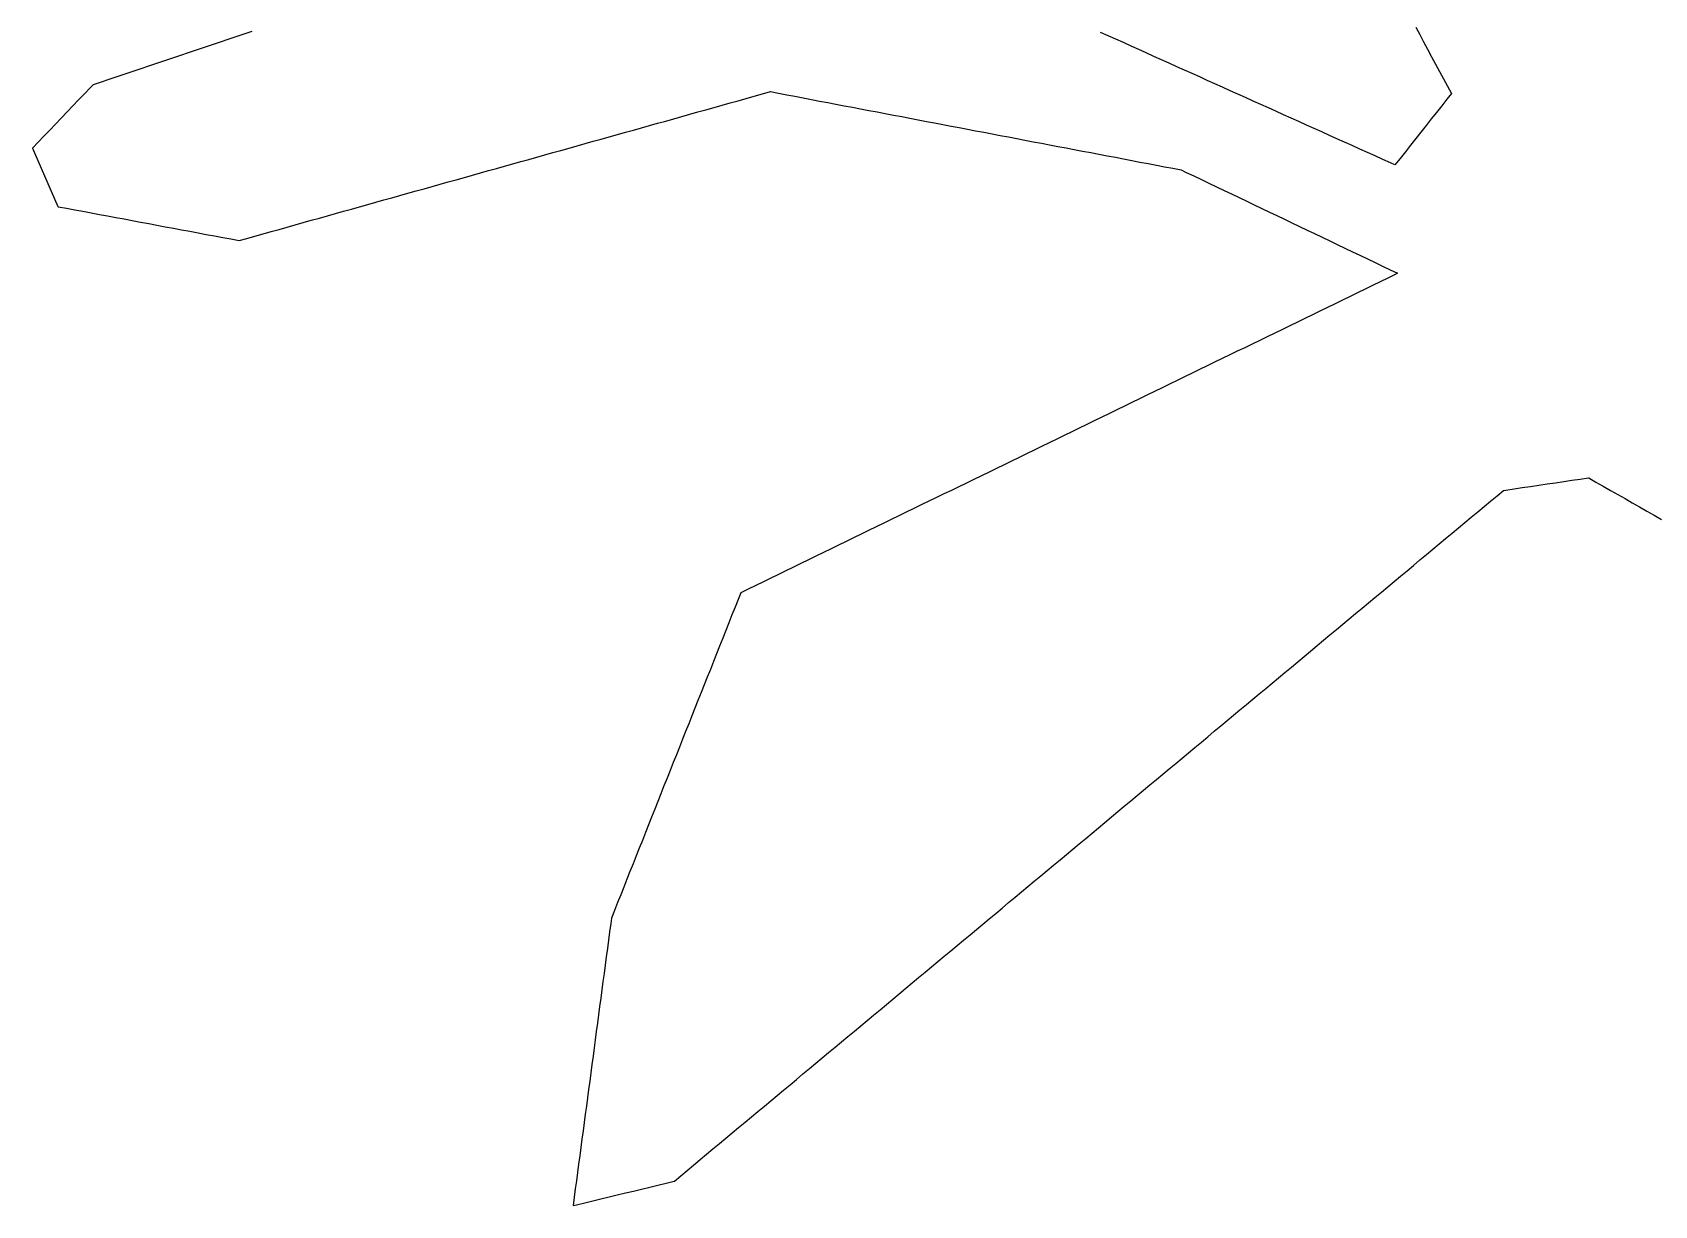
# Model space of a CAD drawing. Header units: millimetres. Extents: x 230 to 3347, y 514 to 5196.
# Drawn here: x 532.6 to 726.5, y 1842.5 to 1982.7 of the extents above; entities that cross this region are included whole.
import ezdxf

# ---------------------------------------------------------------- set-up
doc = ezdxf.new("R2010")
doc.units = ezdxf.units.MM
doc.layers.add('ALL_ISLANDS', color=7, linetype='Continuous')
doc.layers.add('OUTLINE_ISLAND_01', color=7, linetype='Continuous')

msp = doc.modelspace()

# ---------------------------------------------------------------- linework, layer by layer
at = {"layer": 'ALL_ISLANDS'}
for points in [[(558.785, 1982.8127), (557.8366, 1982.4958), (556.8882, 1982.1788), (555.9397, 1981.8618), (554.9913, 1981.5449), (554.0429, 1981.2279), (553.0944, 1980.9109), (552.146, 1980.594), (551.1975, 1980.277), (550.2491, 1979.9601), (549.3007, 1979.6431), (548.3522, 1979.3261), (547.4038, 1979.0092), (546.4553, 1978.6922), (545.5069, 1978.3753), (544.5585, 1978.0583), (543.61, 1977.7413), (542.6616, 1977.4244), (541.7132, 1977.1074), (540.7647, 1976.7904), (539.8163, 1976.4735), (539.4677, 1976.1083), (538.7773, 1975.3849), (538.0869, 1974.6615), (537.3964, 1973.9381), (536.706, 1973.2147), (536.0156, 1972.4913), (535.3251, 1971.7679), (534.6347, 1971.0445), (533.9443, 1970.3211), (533.2538, 1969.5977), (532.5634, 1968.8744), (532.8062, 1968.3182), (533.2063, 1967.4017), (533.6064, 1966.4853), (534.0064, 1965.5688), (534.4065, 1964.6523), (534.8066, 1963.7358), (535.2067, 1962.8193), (535.6068, 1961.9029), (535.655, 1961.8938), (536.6379, 1961.7099), (537.6209, 1961.526), (538.6038, 1961.342), (539.5868, 1961.1581), (540.5697, 1960.9742), (541.5526, 1960.7903), (542.5356, 1960.6063), (543.5185, 1960.4224), (544.5015, 1960.2385), (545.4844, 1960.0545), (546.4673, 1959.8706), (547.4503, 1959.6867), (548.4332, 1959.5027), (549.4162, 1959.3188), (550.3991, 1959.1349), (551.382, 1958.951), (552.365, 1958.767), (553.3479, 1958.5831), (554.3308, 1958.3992), (555.3138, 1958.2152), (556.2967, 1958.0313), (557.2797, 1957.8474), (558.2038, 1958.1063), (559.1668, 1958.376), (560.1297, 1958.6458), (561.0926, 1958.9155), (562.0556, 1959.1852), (563.0185, 1959.455), (563.9814, 1959.7247), (564.9444, 1959.9945), (565.9073, 1960.2642), (566.8702, 1960.534), (567.8332, 1960.8037), (568.7961, 1961.0735), (569.759, 1961.3432), (570.722, 1961.613), (571.6849, 1961.8827), (572.6478, 1962.1525), (573.6107, 1962.4222), (574.5737, 1962.692), (575.5366, 1962.9617), (576.4995, 1963.2314), (577.4625, 1963.5012), (578.4254, 1963.7709), (579.3883, 1964.0407), (580.3513, 1964.3104), (581.3142, 1964.5802), (582.2771, 1964.8499), (583.2401, 1965.1197), (584.203, 1965.3894), (585.1659, 1965.6592), (586.1289, 1965.9289), (587.0918, 1966.1987), (588.0547, 1966.4684), (589.0176, 1966.7382), (589.9806, 1967.0079), (590.9435, 1967.2776), (591.9064, 1967.5474), (592.8694, 1967.8171), (593.8323, 1968.0869), (594.7952, 1968.3566), (595.7582, 1968.6264), (596.7211, 1968.8961), (597.684, 1969.1659), (598.647, 1969.4356), (599.6099, 1969.7054), (600.5728, 1969.9751), (601.5358, 1970.2449), (602.4987, 1970.5146), (603.4616, 1970.7844), (604.4245, 1971.0541), (605.3875, 1971.3239), (606.3504, 1971.5936), (607.3133, 1971.8633), (608.2763, 1972.1331), (609.2392, 1972.4028), (610.2021, 1972.6726), (611.1651, 1972.9423), (612.128, 1973.2121), (613.0909, 1973.4818), (614.0539, 1973.7516), (615.0168, 1974.0213), (615.9797, 1974.2911), (616.9427, 1974.5608), (617.9056, 1974.8306), (618.8685, 1975.1003), (619.8314, 1975.3701), (620.7944, 1975.6398), (621.7595, 1975.4561), (622.7419, 1975.2692), (623.7243, 1975.0822), (624.7066, 1974.8952), (625.689, 1974.7083), (626.6714, 1974.5213), (627.6537, 1974.3344), (628.6361, 1974.1474), (629.6185, 1973.9605), (630.6008, 1973.7735), (631.5832, 1973.5865), (632.5656, 1973.3996), (633.5479, 1973.2126), (634.5303, 1973.0257), (635.5127, 1972.8387), (636.495, 1972.6518), (637.4774, 1972.4648), (638.4598, 1972.2778), (639.4421, 1972.0909), (640.4245, 1971.9039), (641.4069, 1971.717), (642.3892, 1971.53), (643.3716, 1971.3431), (644.354, 1971.1561), (645.3363, 1970.9691), (646.3187, 1970.7822), (647.3011, 1970.5952), (648.2835, 1970.4083), (649.2658, 1970.2213), (650.2482, 1970.0344), (651.2306, 1969.8474), (652.2129, 1969.6604), (653.1953, 1969.4735), (654.1777, 1969.2865), (655.16, 1969.0996), (656.1424, 1968.9126), (657.1248, 1968.7257), (658.1071, 1968.5387), (659.0895, 1968.3517), (660.0719, 1968.1648), (661.0542, 1967.9778), (662.0366, 1967.7909), (663.019, 1967.6039), (664.0013, 1967.417), (664.9837, 1967.23), (665.9661, 1967.043), (666.9484, 1966.8561), (667.9308, 1966.6691), (668.9132, 1966.4822), (669.8955, 1966.2952), (670.5238, 1965.9952), (671.4262, 1965.5643), (672.3286, 1965.1334), (673.231, 1964.7025), (674.1334, 1964.2716), (675.0358, 1963.8407), (675.9382, 1963.4099), (676.8406, 1962.979), (677.743, 1962.5481), (678.6454, 1962.1172), (679.5478, 1961.6863), (680.4502, 1961.2554), (681.3526, 1960.8245), (682.255, 1960.3936), (683.1574, 1959.9627), (684.0598, 1959.5318), (684.9622, 1959.1009), (685.8646, 1958.67), (686.767, 1958.2391), (687.6694, 1957.8082), (688.5718, 1957.3773), (689.4742, 1956.9464), (690.3766, 1956.5155), (691.279, 1956.0846), (692.1814, 1955.6537), (693.0838, 1955.2228), (693.9862, 1954.7919), (694.8886, 1954.361), (695.791, 1953.9301), (695.4957, 1953.7866), (694.5964, 1953.3493), (693.697, 1952.9121), (692.7977, 1952.4748), (691.8983, 1952.0376), (690.999, 1951.6003), (690.0996, 1951.1631), (689.2003, 1950.7259), (688.301, 1950.2886), (687.4016, 1949.8514), (686.5023, 1949.4141), (685.6029, 1948.9769), (684.7036, 1948.5396), (683.8042, 1948.1024), (682.9049, 1947.6651), (682.0056, 1947.2279), (681.1062, 1946.7907), (680.2069, 1946.3534), (679.3075, 1945.9162), (678.4082, 1945.4789), (677.5088, 1945.0417), (676.6095, 1944.6044), (675.7102, 1944.1672), (674.8108, 1943.7299), (673.9115, 1943.2927), (673.0121, 1942.8555), (672.1128, 1942.4182), (671.2134, 1941.981), (670.3141, 1941.5437), (669.4148, 1941.1065), (668.5154, 1940.6692), (667.6161, 1940.232), (666.7167, 1939.7948), (665.8174, 1939.3575), (664.918, 1938.9203), (664.0187, 1938.483), (663.1194, 1938.0458), (662.22, 1937.6085), (661.3207, 1937.1713), (660.4213, 1936.734), (659.522, 1936.2968), (658.6226, 1935.8596), (657.7233, 1935.4223), (656.824, 1934.9851), (655.9246, 1934.5478), (655.0253, 1934.1106), (654.1259, 1933.6733), (653.2266, 1933.2361), (652.3272, 1932.7988), (651.4279, 1932.3616), (650.5286, 1931.9244), (649.6292, 1931.4871), (648.7299, 1931.0499), (647.8305, 1930.6126), (646.9312, 1930.1754), (646.0318, 1929.7381), (645.1325, 1929.3009), (644.2332, 1928.8637), (643.3338, 1928.4264), (642.4345, 1927.9892), (641.5351, 1927.5519), (640.6358, 1927.1147), (639.7364, 1926.6774), (638.8371, 1926.2402), (637.9378, 1925.8029), (637.0384, 1925.3657), (636.1391, 1924.9285), (635.2397, 1924.4912), (634.3404, 1924.054), (633.441, 1923.6167), (632.5417, 1923.1795), (631.6424, 1922.7422), (630.743, 1922.305), (629.8437, 1921.8677), (628.9443, 1921.4305), (628.045, 1920.9933), (627.1456, 1920.556), (626.2463, 1920.1188), (625.3469, 1919.6815), (624.4476, 1919.2443), (623.5483, 1918.807), (622.6489, 1918.3698), (621.7496, 1917.9326), (620.8502, 1917.4953), (619.9509, 1917.0581), (619.0515, 1916.6208), (618.1522, 1916.1836), (617.2529, 1915.7463), (616.9396, 1914.9585), (616.5701, 1914.0293), (616.2005, 1913.1001), (615.831, 1912.1709), (615.4615, 1911.2417), (615.092, 1910.3124), (614.7224, 1909.3832), (614.3529, 1908.454), (613.9834, 1907.5248), (613.6139, 1906.5956), (613.2443, 1905.6663), (612.8748, 1904.7371), (612.5053, 1903.8079), (612.1358, 1902.8787), (611.7662, 1901.9495), (611.3967, 1901.0202), (611.0272, 1900.091), (610.6577, 1899.1618), (610.2881, 1898.2326), (609.9186, 1897.3034), (609.5491, 1896.3741), (609.1796, 1895.4449), (608.81, 1894.5157), (608.4405, 1893.5865), (608.071, 1892.6573), (607.7015, 1891.728), (607.3319, 1890.7988), (606.9624, 1889.8696), (606.5929, 1888.9404), (606.2234, 1888.0111), (605.8538, 1887.0819), (605.4843, 1886.1527), (605.1148, 1885.2235), (604.7453, 1884.2943), (604.3757, 1883.365), (604.0062, 1882.4358), (603.6367, 1881.5066), (603.2672, 1880.5774), (602.8976, 1879.6482), (602.5281, 1878.7189), (602.1586, 1877.7897), (601.7891, 1876.8605), (601.7019, 1876.2077), (601.5696, 1875.2165), (601.4373, 1874.2253), (601.305, 1873.2341), (601.1726, 1872.2428), (601.0403, 1871.2516), (600.908, 1870.2604), (600.7757, 1869.2692), (600.6434, 1868.278), (600.5111, 1867.2868), (600.3787, 1866.2956), (600.2464, 1865.3044), (600.1141, 1864.3132), (599.9818, 1863.322), (599.8495, 1862.3308), (599.7172, 1861.3396), (599.5848, 1860.3484), (599.4525, 1859.3571), (599.3202, 1858.3659), (599.1879, 1857.3747), (599.0556, 1856.3835), (598.9233, 1855.3923), (598.7909, 1854.4011), (598.6586, 1853.4099), (598.5263, 1852.4187), (598.394, 1851.4275), (598.2617, 1850.4363), (598.1294, 1849.4451), (597.997, 1848.4539), (597.8647, 1847.4627), (597.7324, 1846.4715), (597.6001, 1845.4802), (597.4678, 1844.489), (597.3355, 1843.4978), (597.2031, 1842.5066), (597.6213, 1842.6071), (598.5936, 1842.8408), (599.5659, 1843.0744), (600.5382, 1843.3081), (601.5105, 1843.5418), (602.4829, 1843.7754), (603.4552, 1844.0091), (604.4275, 1844.2428), (605.3998, 1844.4764), (606.3721, 1844.7101), (607.3444, 1844.9438), (608.3168, 1845.1774), (609.2891, 1845.4111), (609.3145, 1845.4323), (610.0829, 1846.0722), (610.8513, 1846.7121), (611.6198, 1847.3521), (612.3882, 1847.992), (613.1566, 1848.632), (613.925, 1849.2719), (614.6935, 1849.9118), (615.4619, 1850.5518), (616.2303, 1851.1917), (616.9987, 1851.8317), (617.7672, 1852.4716), (618.5356, 1853.1115), (619.304, 1853.7515), (620.0724, 1854.3914), (620.8408, 1855.0314), (621.6093, 1855.6713), (622.3777, 1856.3112), (623.1461, 1856.9512), (623.9145, 1857.5911), (624.683, 1858.2311), (625.4514, 1858.871), (626.2198, 1859.5109), (626.9882, 1860.1509), (627.7567, 1860.7908), (628.5251, 1861.4308), (629.2935, 1862.0707), (630.0619, 1862.7106), (630.8304, 1863.3506), (631.5988, 1863.9905), (632.3672, 1864.6305), (633.1356, 1865.2704), (633.9041, 1865.9103), (634.6725, 1866.5503), (635.4409, 1867.1902), (636.2093, 1867.8302), (636.9778, 1868.4701), (637.7462, 1869.1101), (638.5146, 1869.75), (639.283, 1870.3899), (640.0515, 1871.0299), (640.8199, 1871.6698), (641.5883, 1872.3098), (642.3567, 1872.9497), (643.1252, 1873.5896), (643.8936, 1874.2296), (644.662, 1874.8695), (645.4304, 1875.5095), (646.1989, 1876.1494), (646.9673, 1876.7893), (647.7357, 1877.4293), (648.5041, 1878.0692), (649.2726, 1878.7092), (650.041, 1879.3491), (650.8094, 1879.989), (651.5778, 1880.629), (652.3463, 1881.2689), (653.1147, 1881.9089), (653.8831, 1882.5488), (654.6515, 1883.1887), (655.42, 1883.8287), (656.1884, 1884.4686), (656.9568, 1885.1086), (657.7252, 1885.7485), (658.4937, 1886.3884), (659.2621, 1887.0284), (660.0305, 1887.6683), (660.7989, 1888.3083), (661.5674, 1888.9482), (662.3358, 1889.5881), (663.1042, 1890.2281), (663.8726, 1890.868), (664.6411, 1891.508), (665.4095, 1892.1479), (666.1779, 1892.7878), (666.9463, 1893.4278), (667.7148, 1894.0677), (668.4832, 1894.7077), (669.2516, 1895.3476), (670.02, 1895.9875), (670.7885, 1896.6275), (671.5569, 1897.2674), (672.3253, 1897.9074), (673.0937, 1898.5473), (673.8622, 1899.1872), (674.6306, 1899.8272), (675.399, 1900.4671), (676.1674, 1901.1071), (676.9358, 1901.747), (677.7043, 1902.3869), (678.4727, 1903.0269), (679.2411, 1903.6668), (680.0095, 1904.3068), (680.778, 1904.9467), (681.5464, 1905.5866), (682.3148, 1906.2266), (683.0832, 1906.8665), (683.8517, 1907.5065), (684.6201, 1908.1464), (685.3885, 1908.7863), (686.1569, 1909.4263), (686.9254, 1910.0662), (687.6938, 1910.7062), (688.4622, 1911.3461), (689.2306, 1911.986), (689.9991, 1912.626), (690.7675, 1913.2659), (691.5359, 1913.9059), (692.3043, 1914.5458), (693.0728, 1915.1857), (693.8412, 1915.8257), (694.6096, 1916.4656), (695.378, 1917.1056), (696.1465, 1917.7455), (696.9149, 1918.3855), (697.6833, 1919.0254), (698.4517, 1919.6653), (699.2202, 1920.3053), (699.9886, 1920.9452), (700.757, 1921.5852), (701.5254, 1922.2251), (702.2939, 1922.865), (703.0623, 1923.505), (703.8307, 1924.1449), (704.5991, 1924.7849), (705.3676, 1925.4248), (706.136, 1926.0647), (706.9044, 1926.7047), (707.6728, 1927.3446), (708.4413, 1927.9846), (708.7181, 1928.0252), (709.7075, 1928.1707), (710.6968, 1928.3161), (711.6862, 1928.4615), (712.6756, 1928.6069), (713.6649, 1928.7523), (714.6543, 1928.8978), (715.6437, 1929.0432), (716.6331, 1929.1886), (717.6224, 1929.334), (718.6118, 1929.4794), (718.6333, 1929.4672), (719.5024, 1928.9727), (720.3715, 1928.4781), (721.2407, 1927.9835), (722.1098, 1927.489), (722.979, 1926.9944), (723.8481, 1926.4998), (724.7172, 1926.0052), (725.5864, 1925.5107), (726.4555, 1925.0161), (727.3246, 1924.5215)], [(697.9512, 1983.3406), (698.4253, 1982.4601), (698.8994, 1981.5796), (699.3735, 1980.6992), (699.8476, 1979.8187), (700.3217, 1978.9382), (700.7958, 1978.0577), (701.2699, 1977.1773), (701.744, 1976.2968), (702.2181, 1975.4163), (701.6734, 1974.728), (701.0528, 1973.9438), (700.4323, 1973.1596), (699.8118, 1972.3754), (699.1913, 1971.5912), (698.5707, 1970.807), (697.9502, 1970.0229), (697.3297, 1969.2387), (696.7092, 1968.4545), (696.0886, 1967.6703), (695.4681, 1966.8861), (694.9189, 1967.1333), (694.007, 1967.5437), (693.0951, 1967.9542), (692.1832, 1968.3646), (691.2713, 1968.775), (690.3594, 1969.1854), (689.4475, 1969.5959), (688.5356, 1970.0063), (687.6237, 1970.4167), (686.7118, 1970.8271), (685.7999, 1971.2376), (684.888, 1971.648), (683.9761, 1972.0584), (683.0642, 1972.4688), (682.1523, 1972.8793), (681.2405, 1973.2897), (680.3286, 1973.7001), (679.4167, 1974.1105), (678.5048, 1974.521), (677.5929, 1974.9314), (676.681, 1975.3418), (675.7691, 1975.7522), (674.8572, 1976.1627), (673.9453, 1976.5731), (673.0334, 1976.9835), (672.1215, 1977.3939), (671.2096, 1977.8044), (670.2977, 1978.2148), (669.3858, 1978.6252), (668.4739, 1979.0356), (667.562, 1979.4461), (666.6501, 1979.8565), (665.7382, 1980.2669), (664.8264, 1980.6773), (663.9145, 1981.0878), (663.0026, 1981.4982), (662.0907, 1981.9086), (661.1788, 1982.319), (660.2669, 1982.7295)]]:
    msp.add_lwpolyline(points, dxfattribs=at)
at = {"layer": 'OUTLINE_ISLAND_01'}
for points in [[(558.785, 1982.8127), (557.8366, 1982.4958), (556.8882, 1982.1788), (555.9397, 1981.8618), (554.9913, 1981.5449), (554.0429, 1981.2279), (553.0944, 1980.9109), (552.146, 1980.594), (551.1975, 1980.277), (550.2491, 1979.9601), (549.3007, 1979.6431), (548.3522, 1979.3261), (547.4038, 1979.0092), (546.4553, 1978.6922), (545.5069, 1978.3753), (544.5585, 1978.0583), (543.61, 1977.7413), (542.6616, 1977.4244), (541.7132, 1977.1074), (540.7647, 1976.7904), (539.8163, 1976.4735), (539.4677, 1976.1083), (538.7773, 1975.3849), (538.0869, 1974.6615), (537.3964, 1973.9381), (536.706, 1973.2147), (536.0156, 1972.4913), (535.3251, 1971.7679), (534.6347, 1971.0445), (533.9443, 1970.3211), (533.2538, 1969.5977), (532.5634, 1968.8744), (532.8062, 1968.3182), (533.2063, 1967.4017), (533.6064, 1966.4853), (534.0064, 1965.5688), (534.4065, 1964.6523), (534.8066, 1963.7358), (535.2067, 1962.8193), (535.6068, 1961.9029), (535.655, 1961.8938), (536.6379, 1961.7099), (537.6209, 1961.526), (538.6038, 1961.342), (539.5868, 1961.1581), (540.5697, 1960.9742), (541.5526, 1960.7903), (542.5356, 1960.6063), (543.5185, 1960.4224), (544.5015, 1960.2385), (545.4844, 1960.0545), (546.4673, 1959.8706), (547.4503, 1959.6867), (548.4332, 1959.5027), (549.4162, 1959.3188), (550.3991, 1959.1349), (551.382, 1958.951), (552.365, 1958.767), (553.3479, 1958.5831), (554.3308, 1958.3992), (555.3138, 1958.2152), (556.2967, 1958.0313), (557.2797, 1957.8474), (558.2038, 1958.1063), (559.1668, 1958.376), (560.1297, 1958.6458), (561.0926, 1958.9155), (562.0556, 1959.1852), (563.0185, 1959.455), (563.9814, 1959.7247), (564.9444, 1959.9945), (565.9073, 1960.2642), (566.8702, 1960.534), (567.8332, 1960.8037), (568.7961, 1961.0735), (569.759, 1961.3432), (570.722, 1961.613), (571.6849, 1961.8827), (572.6478, 1962.1525), (573.6107, 1962.4222), (574.5737, 1962.692), (575.5366, 1962.9617), (576.4995, 1963.2314), (577.4625, 1963.5012), (578.4254, 1963.7709), (579.3883, 1964.0407), (580.3513, 1964.3104), (581.3142, 1964.5802), (582.2771, 1964.8499), (583.2401, 1965.1197), (584.203, 1965.3894), (585.1659, 1965.6592), (586.1289, 1965.9289), (587.0918, 1966.1987), (588.0547, 1966.4684), (589.0176, 1966.7382), (589.9806, 1967.0079), (590.9435, 1967.2776), (591.9064, 1967.5474), (592.8694, 1967.8171), (593.8323, 1968.0869), (594.7952, 1968.3566), (595.7582, 1968.6264), (596.7211, 1968.8961), (597.684, 1969.1659), (598.647, 1969.4356), (599.6099, 1969.7054), (600.5728, 1969.9751), (601.5358, 1970.2449), (602.4987, 1970.5146), (603.4616, 1970.7844), (604.4245, 1971.0541), (605.3875, 1971.3239), (606.3504, 1971.5936), (607.3133, 1971.8633), (608.2763, 1972.1331), (609.2392, 1972.4028), (610.2021, 1972.6726), (611.1651, 1972.9423), (612.128, 1973.2121), (613.0909, 1973.4818), (614.0539, 1973.7516), (615.0168, 1974.0213), (615.9797, 1974.2911), (616.9427, 1974.5608), (617.9056, 1974.8306), (618.8685, 1975.1003), (619.8314, 1975.3701), (620.7944, 1975.6398), (621.7595, 1975.4561), (622.7419, 1975.2692), (623.7243, 1975.0822), (624.7066, 1974.8952), (625.689, 1974.7083), (626.6714, 1974.5213), (627.6537, 1974.3344), (628.6361, 1974.1474), (629.6185, 1973.9605), (630.6008, 1973.7735), (631.5832, 1973.5865), (632.5656, 1973.3996), (633.5479, 1973.2126), (634.5303, 1973.0257), (635.5127, 1972.8387), (636.495, 1972.6518), (637.4774, 1972.4648), (638.4598, 1972.2778), (639.4421, 1972.0909), (640.4245, 1971.9039), (641.4069, 1971.717), (642.3892, 1971.53), (643.3716, 1971.3431), (644.354, 1971.1561), (645.3363, 1970.9691), (646.3187, 1970.7822), (647.3011, 1970.5952), (648.2835, 1970.4083), (649.2658, 1970.2213), (650.2482, 1970.0344), (651.2306, 1969.8474), (652.2129, 1969.6604), (653.1953, 1969.4735), (654.1777, 1969.2865), (655.16, 1969.0996), (656.1424, 1968.9126), (657.1248, 1968.7257), (658.1071, 1968.5387), (659.0895, 1968.3517), (660.0719, 1968.1648), (661.0542, 1967.9778), (662.0366, 1967.7909), (663.019, 1967.6039), (664.0013, 1967.417), (664.9837, 1967.23), (665.9661, 1967.043), (666.9484, 1966.8561), (667.9308, 1966.6691), (668.9132, 1966.4822), (669.8955, 1966.2952), (670.5238, 1965.9952), (671.4262, 1965.5643), (672.3286, 1965.1334), (673.231, 1964.7025), (674.1334, 1964.2716), (675.0358, 1963.8407), (675.9382, 1963.4099), (676.8406, 1962.979), (677.743, 1962.5481), (678.6454, 1962.1172), (679.5478, 1961.6863), (680.4502, 1961.2554), (681.3526, 1960.8245), (682.255, 1960.3936), (683.1574, 1959.9627), (684.0598, 1959.5318), (684.9622, 1959.1009), (685.8646, 1958.67), (686.767, 1958.2391), (687.6694, 1957.8082), (688.5718, 1957.3773), (689.4742, 1956.9464), (690.3766, 1956.5155), (691.279, 1956.0846), (692.1814, 1955.6537), (693.0838, 1955.2228), (693.9862, 1954.7919), (694.8886, 1954.361), (695.791, 1953.9301), (695.4957, 1953.7866), (694.5964, 1953.3493), (693.697, 1952.9121), (692.7977, 1952.4748), (691.8983, 1952.0376), (690.999, 1951.6003), (690.0996, 1951.1631), (689.2003, 1950.7259), (688.301, 1950.2886), (687.4016, 1949.8514), (686.5023, 1949.4141), (685.6029, 1948.9769), (684.7036, 1948.5396), (683.8042, 1948.1024), (682.9049, 1947.6651), (682.0056, 1947.2279), (681.1062, 1946.7907), (680.2069, 1946.3534), (679.3075, 1945.9162), (678.4082, 1945.4789), (677.5088, 1945.0417), (676.6095, 1944.6044), (675.7102, 1944.1672), (674.8108, 1943.7299), (673.9115, 1943.2927), (673.0121, 1942.8555), (672.1128, 1942.4182), (671.2134, 1941.981), (670.3141, 1941.5437), (669.4148, 1941.1065), (668.5154, 1940.6692), (667.6161, 1940.232), (666.7167, 1939.7948), (665.8174, 1939.3575), (664.918, 1938.9203), (664.0187, 1938.483), (663.1194, 1938.0458), (662.22, 1937.6085), (661.3207, 1937.1713), (660.4213, 1936.734), (659.522, 1936.2968), (658.6226, 1935.8596), (657.7233, 1935.4223), (656.824, 1934.9851), (655.9246, 1934.5478), (655.0253, 1934.1106), (654.1259, 1933.6733), (653.2266, 1933.2361), (652.3272, 1932.7988), (651.4279, 1932.3616), (650.5286, 1931.9244), (649.6292, 1931.4871), (648.7299, 1931.0499), (647.8305, 1930.6126), (646.9312, 1930.1754), (646.0318, 1929.7381), (645.1325, 1929.3009), (644.2332, 1928.8637), (643.3338, 1928.4264), (642.4345, 1927.9892), (641.5351, 1927.5519), (640.6358, 1927.1147), (639.7364, 1926.6774), (638.8371, 1926.2402), (637.9378, 1925.8029), (637.0384, 1925.3657), (636.1391, 1924.9285), (635.2397, 1924.4912), (634.3404, 1924.054), (633.441, 1923.6167), (632.5417, 1923.1795), (631.6424, 1922.7422), (630.743, 1922.305), (629.8437, 1921.8677), (628.9443, 1921.4305), (628.045, 1920.9933), (627.1456, 1920.556), (626.2463, 1920.1188), (625.3469, 1919.6815), (624.4476, 1919.2443), (623.5483, 1918.807), (622.6489, 1918.3698), (621.7496, 1917.9326), (620.8502, 1917.4953), (619.9509, 1917.0581), (619.0515, 1916.6208), (618.1522, 1916.1836), (617.2529, 1915.7463), (616.9396, 1914.9585), (616.5701, 1914.0293), (616.2005, 1913.1001), (615.831, 1912.1709), (615.4615, 1911.2417), (615.092, 1910.3124), (614.7224, 1909.3832), (614.3529, 1908.454), (613.9834, 1907.5248), (613.6139, 1906.5956), (613.2443, 1905.6663), (612.8748, 1904.7371), (612.5053, 1903.8079), (612.1358, 1902.8787), (611.7662, 1901.9495), (611.3967, 1901.0202), (611.0272, 1900.091), (610.6577, 1899.1618), (610.2881, 1898.2326), (609.9186, 1897.3034), (609.5491, 1896.3741), (609.1796, 1895.4449), (608.81, 1894.5157), (608.4405, 1893.5865), (608.071, 1892.6573), (607.7015, 1891.728), (607.3319, 1890.7988), (606.9624, 1889.8696), (606.5929, 1888.9404), (606.2234, 1888.0111), (605.8538, 1887.0819), (605.4843, 1886.1527), (605.1148, 1885.2235), (604.7453, 1884.2943), (604.3757, 1883.365), (604.0062, 1882.4358), (603.6367, 1881.5066), (603.2672, 1880.5774), (602.8976, 1879.6482), (602.5281, 1878.7189), (602.1586, 1877.7897), (601.7891, 1876.8605), (601.7019, 1876.2077), (601.5696, 1875.2165), (601.4373, 1874.2253), (601.305, 1873.2341), (601.1726, 1872.2428), (601.0403, 1871.2516), (600.908, 1870.2604), (600.7757, 1869.2692), (600.6434, 1868.278), (600.5111, 1867.2868), (600.3787, 1866.2956), (600.2464, 1865.3044), (600.1141, 1864.3132), (599.9818, 1863.322), (599.8495, 1862.3308), (599.7172, 1861.3396), (599.5848, 1860.3484), (599.4525, 1859.3571), (599.3202, 1858.3659), (599.1879, 1857.3747), (599.0556, 1856.3835), (598.9233, 1855.3923), (598.7909, 1854.4011), (598.6586, 1853.4099), (598.5263, 1852.4187), (598.394, 1851.4275), (598.2617, 1850.4363), (598.1294, 1849.4451), (597.997, 1848.4539), (597.8647, 1847.4627), (597.7324, 1846.4715), (597.6001, 1845.4802), (597.4678, 1844.489), (597.3355, 1843.4978), (597.2031, 1842.5066), (597.6213, 1842.6071), (598.5936, 1842.8408), (599.5659, 1843.0744), (600.5382, 1843.3081), (601.5105, 1843.5418), (602.4829, 1843.7754), (603.4552, 1844.0091), (604.4275, 1844.2428), (605.3998, 1844.4764), (606.3721, 1844.7101), (607.3444, 1844.9438), (608.3168, 1845.1774), (609.2891, 1845.4111), (609.3145, 1845.4323), (610.0829, 1846.0722), (610.8513, 1846.7121), (611.6198, 1847.3521), (612.3882, 1847.992), (613.1566, 1848.632), (613.925, 1849.2719), (614.6935, 1849.9118), (615.4619, 1850.5518), (616.2303, 1851.1917), (616.9987, 1851.8317), (617.7672, 1852.4716), (618.5356, 1853.1115), (619.304, 1853.7515), (620.0724, 1854.3914), (620.8408, 1855.0314), (621.6093, 1855.6713), (622.3777, 1856.3112), (623.1461, 1856.9512), (623.9145, 1857.5911), (624.683, 1858.2311), (625.4514, 1858.871), (626.2198, 1859.5109), (626.9882, 1860.1509), (627.7567, 1860.7908), (628.5251, 1861.4308), (629.2935, 1862.0707), (630.0619, 1862.7106), (630.8304, 1863.3506), (631.5988, 1863.9905), (632.3672, 1864.6305), (633.1356, 1865.2704), (633.9041, 1865.9103), (634.6725, 1866.5503), (635.4409, 1867.1902), (636.2093, 1867.8302), (636.9778, 1868.4701), (637.7462, 1869.1101), (638.5146, 1869.75), (639.283, 1870.3899), (640.0515, 1871.0299), (640.8199, 1871.6698), (641.5883, 1872.3098), (642.3567, 1872.9497), (643.1252, 1873.5896), (643.8936, 1874.2296), (644.662, 1874.8695), (645.4304, 1875.5095), (646.1989, 1876.1494), (646.9673, 1876.7893), (647.7357, 1877.4293), (648.5041, 1878.0692), (649.2726, 1878.7092), (650.041, 1879.3491), (650.8094, 1879.989), (651.5778, 1880.629), (652.3463, 1881.2689), (653.1147, 1881.9089), (653.8831, 1882.5488), (654.6515, 1883.1887), (655.42, 1883.8287), (656.1884, 1884.4686), (656.9568, 1885.1086), (657.7252, 1885.7485), (658.4937, 1886.3884), (659.2621, 1887.0284), (660.0305, 1887.6683), (660.7989, 1888.3083), (661.5674, 1888.9482), (662.3358, 1889.5881), (663.1042, 1890.2281), (663.8726, 1890.868), (664.6411, 1891.508), (665.4095, 1892.1479), (666.1779, 1892.7878), (666.9463, 1893.4278), (667.7148, 1894.0677), (668.4832, 1894.7077), (669.2516, 1895.3476), (670.02, 1895.9875), (670.7885, 1896.6275), (671.5569, 1897.2674), (672.3253, 1897.9074), (673.0937, 1898.5473), (673.8622, 1899.1872), (674.6306, 1899.8272), (675.399, 1900.4671), (676.1674, 1901.1071), (676.9358, 1901.747), (677.7043, 1902.3869), (678.4727, 1903.0269), (679.2411, 1903.6668), (680.0095, 1904.3068), (680.778, 1904.9467), (681.5464, 1905.5866), (682.3148, 1906.2266), (683.0832, 1906.8665), (683.8517, 1907.5065), (684.6201, 1908.1464), (685.3885, 1908.7863), (686.1569, 1909.4263), (686.9254, 1910.0662), (687.6938, 1910.7062), (688.4622, 1911.3461), (689.2306, 1911.986), (689.9991, 1912.626), (690.7675, 1913.2659), (691.5359, 1913.9059), (692.3043, 1914.5458), (693.0728, 1915.1857), (693.8412, 1915.8257), (694.6096, 1916.4656), (695.378, 1917.1056), (696.1465, 1917.7455), (696.9149, 1918.3855), (697.6833, 1919.0254), (698.4517, 1919.6653), (699.2202, 1920.3053), (699.9886, 1920.9452), (700.757, 1921.5852), (701.5254, 1922.2251), (702.2939, 1922.865), (703.0623, 1923.505), (703.8307, 1924.1449), (704.5991, 1924.7849), (705.3676, 1925.4248), (706.136, 1926.0647), (706.9044, 1926.7047), (707.6728, 1927.3446), (708.4413, 1927.9846), (708.7181, 1928.0252), (709.7075, 1928.1707), (710.6968, 1928.3161), (711.6862, 1928.4615), (712.6756, 1928.6069), (713.6649, 1928.7523), (714.6543, 1928.8978), (715.6437, 1929.0432), (716.6331, 1929.1886), (717.6224, 1929.334), (718.6118, 1929.4794), (718.6333, 1929.4672), (719.5024, 1928.9727), (720.3715, 1928.4781), (721.2407, 1927.9835), (722.1098, 1927.489), (722.979, 1926.9944), (723.8481, 1926.4998), (724.7172, 1926.0052), (725.5864, 1925.5107), (726.4555, 1925.0161), (727.3246, 1924.5215)], [(697.9512, 1983.3406), (698.4253, 1982.4601), (698.8994, 1981.5796), (699.3735, 1980.6992), (699.8476, 1979.8187), (700.3217, 1978.9382), (700.7958, 1978.0577), (701.2699, 1977.1773), (701.744, 1976.2968), (702.2181, 1975.4163), (701.6734, 1974.728), (701.0528, 1973.9438), (700.4323, 1973.1596), (699.8118, 1972.3754), (699.1913, 1971.5912), (698.5707, 1970.807), (697.9502, 1970.0229), (697.3297, 1969.2387), (696.7092, 1968.4545), (696.0886, 1967.6703), (695.4681, 1966.8861), (694.9189, 1967.1333), (694.007, 1967.5437), (693.0951, 1967.9542), (692.1832, 1968.3646), (691.2713, 1968.775), (690.3594, 1969.1854), (689.4475, 1969.5959), (688.5356, 1970.0063), (687.6237, 1970.4167), (686.7118, 1970.8271), (685.7999, 1971.2376), (684.888, 1971.648), (683.9761, 1972.0584), (683.0642, 1972.4688), (682.1523, 1972.8793), (681.2405, 1973.2897), (680.3286, 1973.7001), (679.4167, 1974.1105), (678.5048, 1974.521), (677.5929, 1974.9314), (676.681, 1975.3418), (675.7691, 1975.7522), (674.8572, 1976.1627), (673.9453, 1976.5731), (673.0334, 1976.9835), (672.1215, 1977.3939), (671.2096, 1977.8044), (670.2977, 1978.2148), (669.3858, 1978.6252), (668.4739, 1979.0356), (667.562, 1979.4461), (666.6501, 1979.8565), (665.7382, 1980.2669), (664.8264, 1980.6773), (663.9145, 1981.0878), (663.0026, 1981.4982), (662.0907, 1981.9086), (661.1788, 1982.319), (660.2669, 1982.7295)]]:
    msp.add_lwpolyline(points, dxfattribs=at)

doc.saveas('drawing.dxf')
